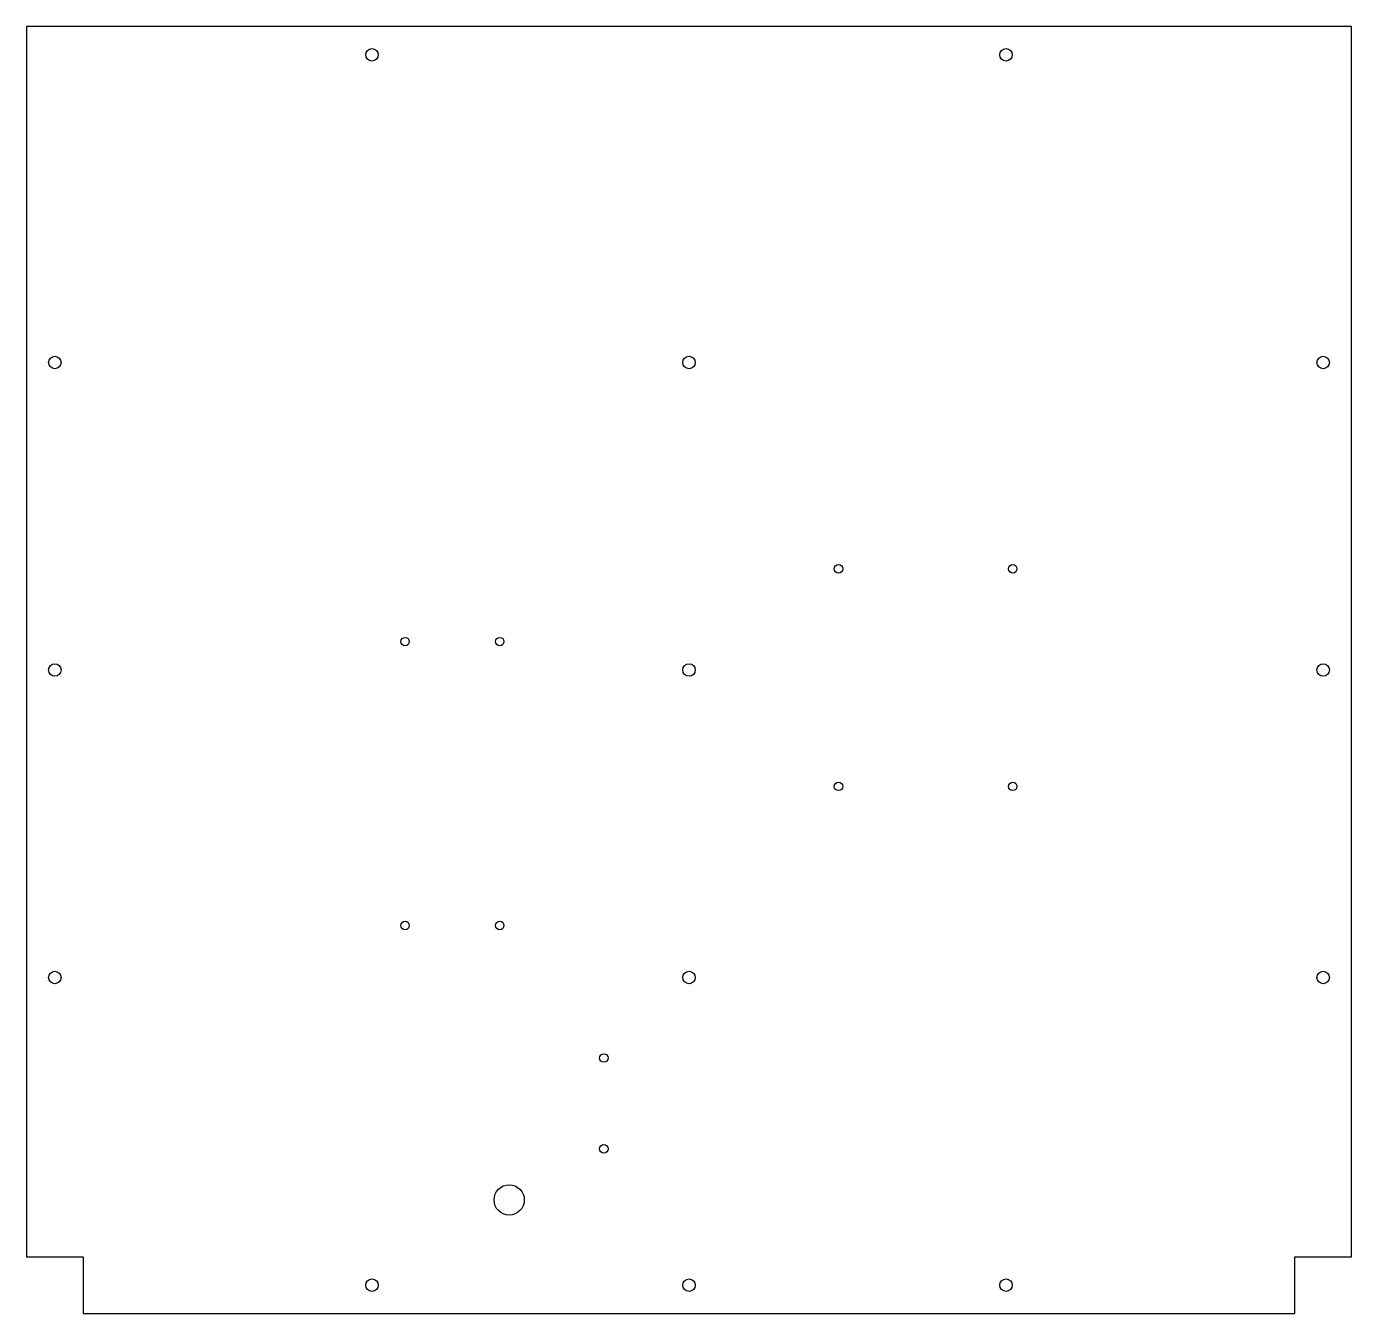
# Model space of a CAD drawing. Header units: millimetres. Extents: x -350 to 350, y -340 to 340.
import ezdxf

# ---------------------------------------------------------------- set-up
doc = ezdxf.new("R2010")
doc.units = ezdxf.units.MM
doc.layers.add('CUTOUTS', color=1, linetype='CONTINUOUS')
doc.layers.add('PERIMETER', color=5, linetype='CONTINUOUS')

msp = doc.modelspace()

# ---------------------------------------------------------------- linework, layer by layer
at = {"layer": 'CUTOUTS'}
for centre, radius in [((-167.5, 325), 3.3), ((167.5, 325), 3.3), ((-335, 162.5), 3.3), ((0, 162.5), 3.3), ((335, 162.5), 3.3), ((79, 53.5), 2.25), ((171, 53.5), 2.25), ((-150, 15), 2.25), ((-100, 15), 2.25), ((-335, 0), 3.3), ((0, 0), 3.3), ((335, 0), 3.3), ((79, -61.5), 2.25), ((171, -61.5), 2.25), ((-150, -135), 2.25), ((-100, -135), 2.25), ((-335, -162.5), 3.3), ((0, -162.5), 3.3), ((335, -162.5), 3.3), ((-45, -205), 2.25), ((-45, -253), 2.25), ((-95, -280), 8), ((-167.5, -325), 3.3), ((0, -325), 3.3), ((167.5, -325), 3.3)]:
    msp.add_circle(centre, radius, dxfattribs=at)
at = {"layer": 'PERIMETER'}
for p, q in [((350, 340), (-350, 340)), ((-350, 340), (-350, -310)), ((350, -310), (350, 340)), ((-350, -310), (-320, -310)), ((-320, -310), (-320, -340)), ((320, -340), (320, -310)), ((320, -310), (350, -310)), ((-320, -340), (320, -340))]:
    msp.add_line(p, q, dxfattribs=at)

doc.saveas('drawing.dxf')
